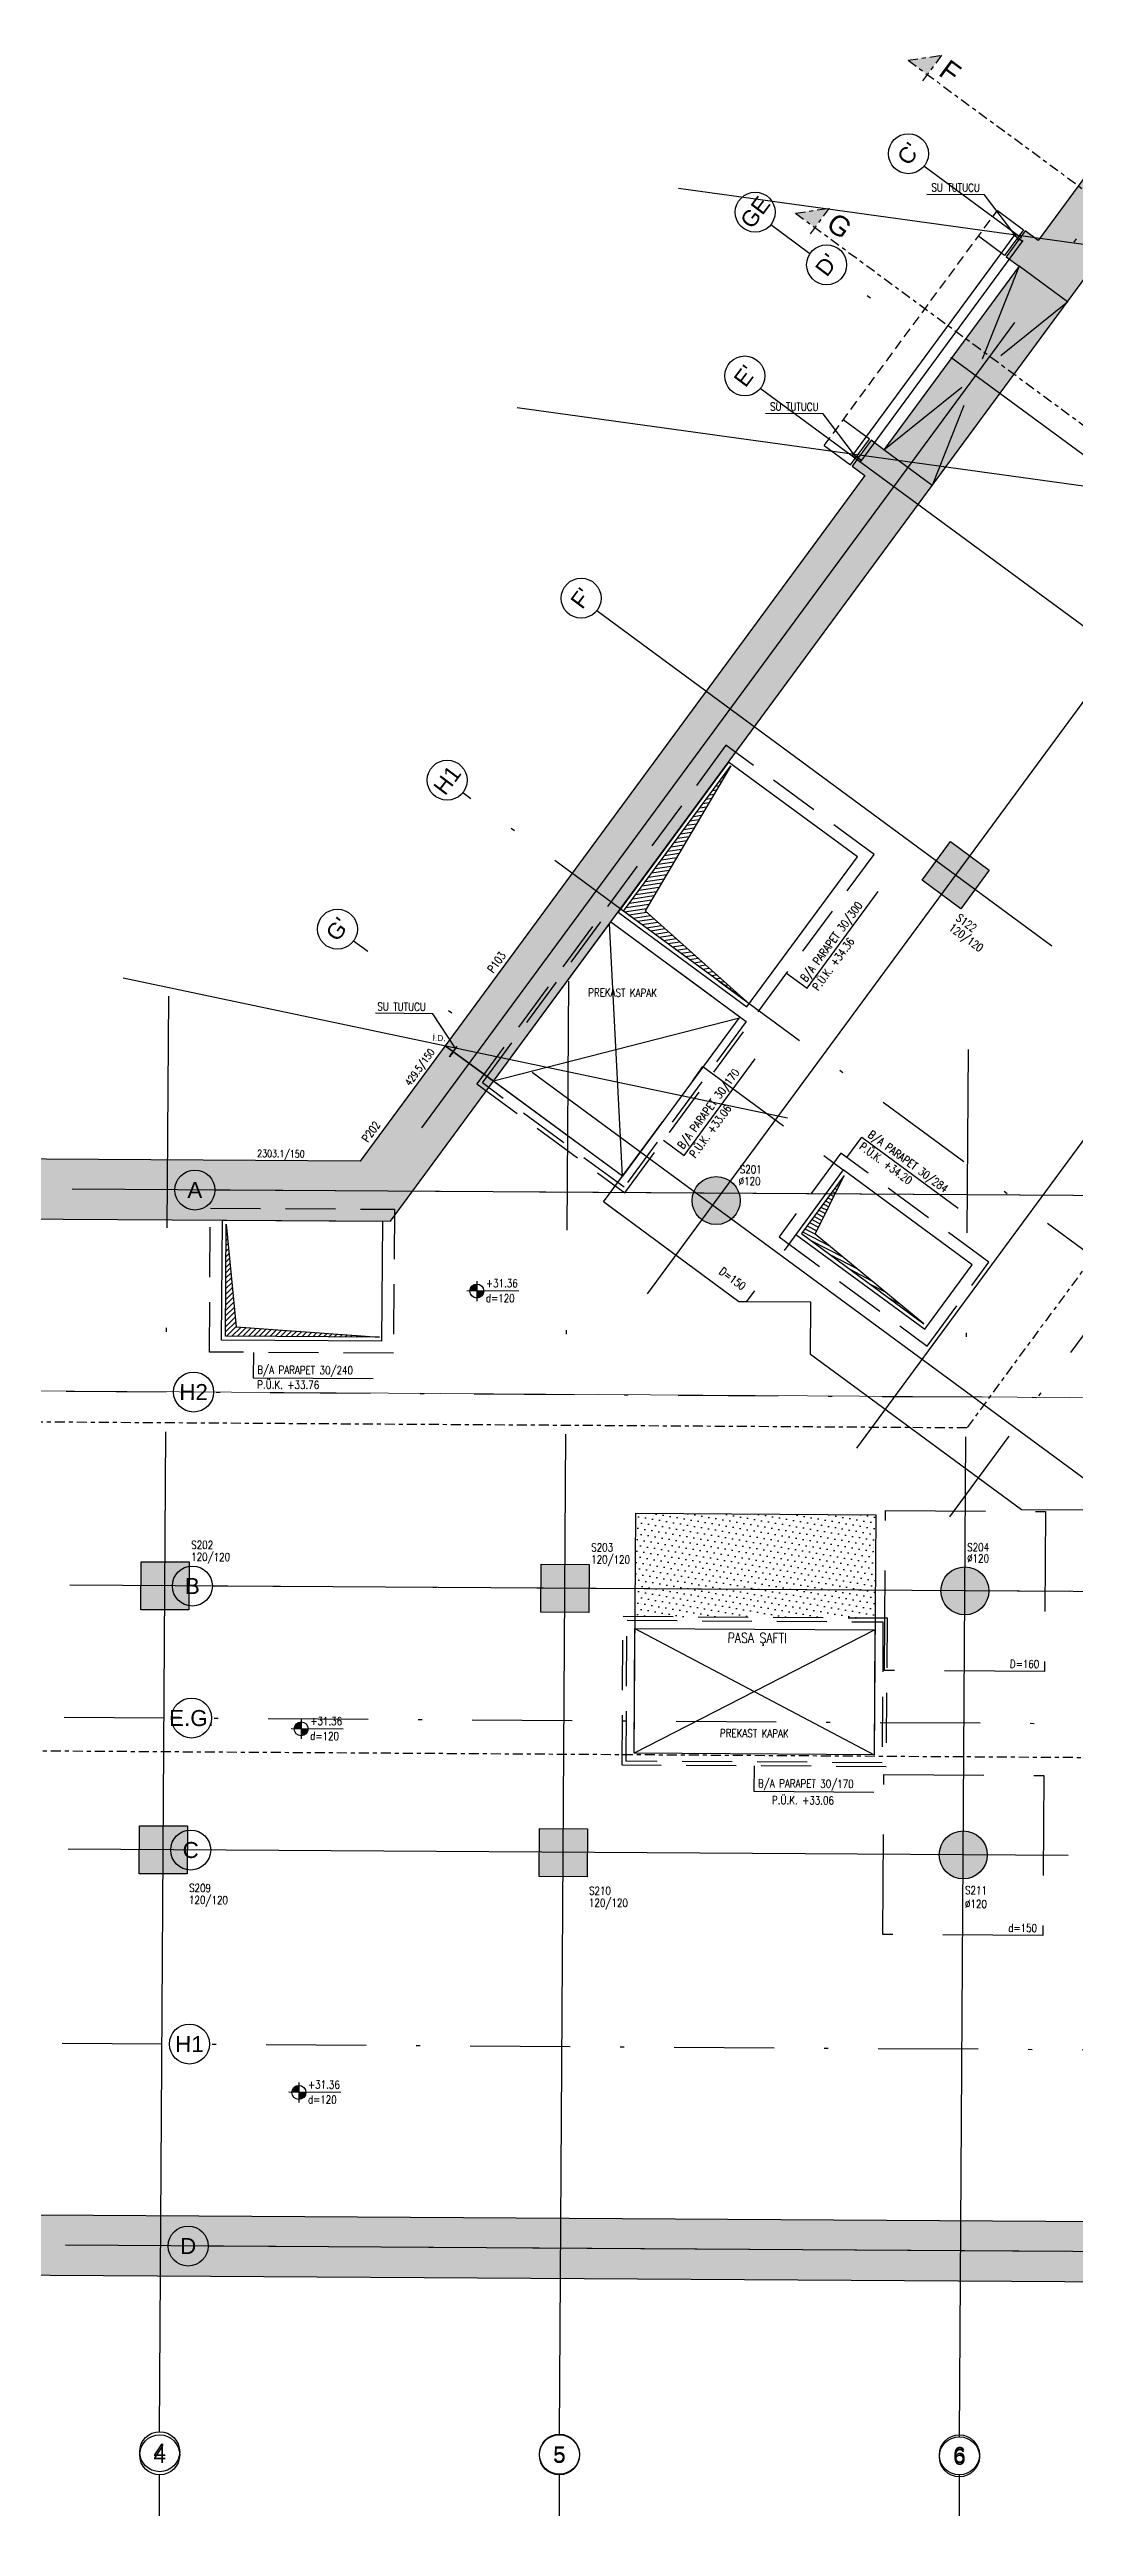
# Model space of a CAD drawing. Header units: millimetres. Extents: x 400392 to 401186, y 4543812 to 4544115.
# Drawn here: x 400681.1 to 400706.7, y 4544002.4 to 4544063.9 of the extents above; entities that cross this region are included whole.
import ezdxf
from ezdxf.enums import TextEntityAlignment as Align

# ---------------------------------------------------------------- set-up
doc = ezdxf.new("R2010")
doc.units = ezdxf.units.MM
for name, pattern in [('ACAD_ISO05W100', [33, 24, -3, 0, -3, 0, -3]), ('AKS', [3, 2.5, -0.25, 0, -0.25]), ('CENTER', [2, 1.25, -0.25, 0.25, -0.25]), ('CONTINU', [0]), ('DASHDOT2', [0.5, 0.25, -0.125, 0, -0.125]), ('HIDDEN', [0.375, 0.25, -0.125]), ('UUC-ST-KAL-I05-101-U-000$0$ACAD_ISO05W100', [33, 24, -3, 0, -3, 0, -3])]:
    doc.linetypes.add(name, pattern=pattern)
doc.layers.add('A-DETL', color=90, linetype='Continuous', lineweight=15)
for name, color, linetype in [('aks prota', 2, 'AKS'), ('boşluk prota', 2, 'Continuous'), ('boşluk taraması prota', 252, 'Continuous'), ('caks prota', 4, 'Continuous'), ('iderzi_PROTA', 3, 'Continuous'), ('kesit tarama prota', 252, 'Continuous'), ('kiris prota', 6, 'Continuous'), ('kiriş prota', 6, 'Continuous'), ('kolon prota', 1, 'Continuous'), ('kolon tarama prota', 252, 'Continuous'), ('lkolon prota', 4, 'Continuous'), ('lperde prota', 4, 'Continuous'), ('merdiven prota', 2, 'Continuous'), ('not prota', 2, 'Continuous'), ('not yazısı prota', 6, 'Continuous'), ('not çizgisi prota', 4, 'Continuous'), ('olcu prota', 4, 'Continuous'), ('perde prota', 1, 'Continuous'), ('PRT-AL-TUNEL_EKSENI', 14, 'DASHDOT2'), ('skesit prota', 7, 'Continuous'), ('st-s_kolon tarama', 252, 'Continuous'), ('st-s_level (kot)', 6, 'Continuous'), ('st-s_levelmark (kot işareti)', 4, 'Continuous'), ('st_s_su tutucu', 2, 'Continuous'), ('st_s_ölçü', 4, 'Continuous'), ('taks prota', 7, 'Continuous'), ('temel prota', 6, 'Continuous'), ('tkesit prota', 7, 'Continuous'), ('tkolon prota', 6, 'Continuous'), ('tnot prota', 4, 'Continuous'), ('tperde prota', 6, 'Continuous'), ('UUC-ST-KAL-I05-101-U-000$0$st_s_su tutucu', 2, 'Continuous'), ('ölçü prota', 4, 'Continuous')]:
    doc.layers.add(name, color=color, linetype=linetype)
doc.styles.add('AKS', font='romanstw.shx', dxfattribs={"height": 25})
doc.styles.add('Arial', font='Arial.ttf')
doc.styles.add('OLCU', font='romanstw.shx')
doc.styles.add('TAKS', font='Arial Unicode.ttf')
doc.styles.add('text25_PROTA', font='Arial.ttf', dxfattribs={"height": 25})
doc.styles.add('tkolon', font='romanstw.shx')
doc.styles.add('TNOT', font='romanstw.shx', dxfattribs={"width": 0.8, "height": 250})
doc.styles.add('TSIMPLEX', font='romanstw.shx')
doc.dimstyles.new('1-50', dxfattribs={"dimtxt": 10, "dimasz": 4, "dimexe": 4, "dimexo": 8, "dimgap": 4, "dimtad": 1, "dimdec": 1, "dimrnd": 0.05, "dimzin": 9, "dimdsep": 46, "dimtxsty": 'OLCU', "dimblk1": 'OBLIQUE', "dimblk2": 'OBLIQUE', "dimsah": 1, "dimcen": 2, "dimdle": 4, "dimclrd": 4, "dimclre": 4, "dimclrt": 3, "dimadec": 1, "dimazin": 0, "dimtfac": 1, "dimtdec": 1, "dimtix": 1, "dimtmove": 2, "dimatfit": 3, "dimldrblk": 'OBLIQUE', "dimfxl": 1, "dimtvp": 1, "dimtolj": 1, "dimtzin": 1, "dimarcsym": 0})

# ---------------------------------------------------------------- blocks, each defined once
blk = doc.blocks.new('B-B Kesiti')
at = {"layer": 'aks prota', "ltscale": 10}
for p, q in [((400683.831, 4543955.395), (400683.831, 4544003.223)), ((400693.831, 4543955.395), (400693.831, 4544003.223)), ((400703.831, 4543955.395), (400703.831, 4544003.223))]:
    blk.add_line(p, q, dxfattribs=at)
at = {"layer": 'caks prota', "ltscale": 0.05}
for centre in [(400683.836, 4544003.723), (400693.829, 4544003.723), (400703.829, 4544003.723)]:
    blk.add_circle(centre, 0.5, dxfattribs=at)
at = {"layer": 'taks prota', "style": 'TAKS'}
for s, p in [('4', (400683.836, 4544003.723)), ('5', (400693.829, 4544003.723)), ('6', (400703.829, 4544003.723))]:
    blk.add_text(s, height=0.4, dxfattribs=at).set_placement(p, align=Align.MIDDLE_CENTER)
blk = doc.blocks.new('D')
at = {"layer": 'st_s_su tutucu', "linetype": 'CONTINU', "ltscale": 0.2}
for p, q in [((-39988, 52508), (-39993, 52508)), ((-39993, 52508), (-39993, 52507)), ((-39993, 52507), (-39991, 52506)), ((-39991, 52499), (-39992, 52499)), ((-39992, 52499), (-39992, 52498)), ((-39992, 52498), (-39991, 52498)), ((-39991, 52506), (-39991, 52499)), ((-39991, 52498), (-39991, 52489)), ((-39990, 52506), (-39988, 52507)), ((-39990, 52499), (-39990, 52506)), ((-39989, 52499), (-39990, 52499)), ((-39990, 52489), (-39990, 52498)), ((-39990, 52498), (-39989, 52498)), ((-39989, 52498), (-39989, 52499)), ((-39988, 52507), (-39988, 52508)), ((-39993, 52449), (-39991, 52450)), ((-39993, 52448), (-39993, 52449)), ((-39988, 52448), (-39993, 52448)), ((-39991, 52489), (-39992, 52489)), ((-39992, 52489), (-39992, 52488)), ((-39992, 52488), (-39991, 52488)), ((-39991, 52479), (-39992, 52479)), ((-39992, 52479), (-39992, 52478)), ((-39992, 52478), (-39991, 52478)), ((-39992, 52468), (-39992, 52469)), ((-39992, 52469), (-39991, 52469)), ((-39991, 52468), (-39992, 52468)), ((-39992, 52458), (-39992, 52459)), ((-39992, 52459), (-39991, 52459)), ((-39991, 52458), (-39992, 52458)), ((-39991, 52488), (-39991, 52479)), ((-39991, 52469), (-39991, 52478)), ((-39991, 52459), (-39991, 52468)), ((-39991, 52450), (-39991, 52458)), ((-39989, 52489), (-39990, 52489)), ((-39990, 52479), (-39990, 52488)), ((-39990, 52488), (-39989, 52488)), ((-39989, 52479), (-39990, 52479)), ((-39990, 52478), (-39989, 52478)), ((-39990, 52478), (-39990, 52469)), ((-39990, 52469), (-39989, 52469)), ((-39989, 52468), (-39990, 52468)), ((-39990, 52468), (-39990, 52459)), ((-39990, 52459), (-39989, 52459)), ((-39989, 52458), (-39990, 52458)), ((-39990, 52458), (-39990, 52450)), ((-39990, 52450), (-39988, 52449)), ((-39989, 52488), (-39989, 52489)), ((-39989, 52478), (-39989, 52479)), ((-39989, 52469), (-39989, 52468)), ((-39989, 52459), (-39989, 52458)), ((-39988, 52449), (-39988, 52448))]:
    blk.add_line(p, q, dxfattribs=at)
blk = doc.blocks.new('_Oblique')
at = {"layer": 'st_s_ölçü', "lineweight": -2}
blk.add_line((-0.5, -0.5), (0.5, 0.5), dxfattribs=at)
blk = doc.blocks.new('PLAN_KOT')
at = {"layer": 'st-s_levelmark (kot işareti)'}
h = blk.add_hatch(color=256, dxfattribs=at)
h.paths.add_polyline_path([(0, 17.5, 0.414214), (-17.5, 0), (0, 0)])
h.paths.add_polyline_path([(17.5, 0), (0, 0), (0, -17.5, 0.414214)])
for p, q in [((105, 0), (-25, 0)), ((0, 25), (0, -25))]:
    blk.add_line(p, q, dxfattribs=at)
blk.add_circle((0, 0), 17.5, dxfattribs=at)
at = {"layer": 'st-s_level (kot)', "color": 6, "style": 'OLCU', "width": 0.8}
for tag, p in [('KOT', (22.7, 9.8)), ('DÖŞEME_KALINLIĞI', (22.7, -27.6))]:
    blk.add_attdef(tag, p, '', height=20, dxfattribs=at)

msp = doc.modelspace()

# ---------------------------------------------------------------- hatches: boundary and pattern name
at = {"layer": 'boşluk taraması prota', "ltscale": 2}
h = msp.add_hatch(dxfattribs=at)
h.set_pattern_fill('ANSI31', color=256, scale=0.03, angle=-36.3628818, style=0)
h.set_pattern_definition([(8.637118, (399886.09765, 4544127.46198), (-0.014304251, 0.094169798), [])])
h.paths.add_polyline_path([(400698.11276, 4544045.95304), (400695.9704, 4544042.32751), (400698.49547, 4544040.06292), (400695.43506, 4544042.31619)])
h = msp.add_hatch(dxfattribs=at)
h.set_pattern_fill('ANSI31', color=256, scale=0.03, angle=-36.3628818, style=0)
h.set_pattern_definition([(152.6381, (400698.30413, 4544039.63202), (-0.0437777, -0.0845936), [])])
h.paths.add_polyline_path([(400699.87994, 4544034.25583), (400702.93953, 4544032.00316), (400700.22441, 4544034.24329), (400700.94782, 4544035.70623)])
h = msp.add_hatch(dxfattribs=at)
h.set_pattern_fill('ANSI31', color=256, scale=0.03, angle=-0.3628818, style=0)
h.set_pattern_definition([(44.637118, (399980.66829, 4543624.85782), (-0.066924001, 0.067777139), [])])
h.paths.add_polyline_path([(400685.50117, 4544034.48801), (400685.75105, 4544031.92569), (400689.33078, 4544031.66565), (400685.48345, 4544031.69002)])
at = {"layer": 'kesit tarama prota'}
h = msp.add_hatch(color=256, dxfattribs=at)
h.dxf.hatch_style = 1
h.paths.add_polyline_path([(400703.38374, 4544063.71393), (400702.54483, 4544063.5865), (400703.028, 4544063.23077)])
h = msp.add_hatch(color=256, dxfattribs=at)
h.dxf.hatch_style = 1
h.paths.add_polyline_path([(400700.56968, 4544059.89186), (400699.73078, 4544059.76443), (400700.21395, 4544059.4087)])
at = {"layer": 'kolon tarama prota'}
h = msp.add_hatch(color=256, dxfattribs=at)
h.dxf.hatch_style = 1
h.paths.add_polyline_path([(400716.28991, 4544073.3376), (400705.79563, 4544059.08418), (400705.47352, 4544059.32134), (400704.9992, 4544058.67712), (400705.32131, 4544058.43996), (400701.9418, 4544053.84987), (400701.61969, 4544054.08703), (400701.14537, 4544053.44281), (400701.46748, 4544053.20565), (400690.97319, 4544038.95223), (400692.18111, 4544038.06288), (400716.60848, 4544071.24034), (400767.08916, 4544034.07322), (400769.64107, 4544034.05706)])
h = msp.add_hatch(color=256, dxfattribs=at)
h.dxf.hatch_style = 1
h.paths.add_polyline_path([(400703.60854, 4544044.05424), (400704.57487, 4544043.34276), (400703.8634, 4544042.37642), (400702.89706, 4544043.0879)])
h = msp.add_hatch(color=256, dxfattribs=at)
h.dxf.hatch_style = 1
h.paths.add_polyline_path([(400731.80435, 4544007.89617), (400666.40778, 4544008.31037), (400666.58448, 4544036.20981), (400688.85022, 4544036.06878), (400690.97319, 4544038.95223), (400692.18111, 4544038.06288), (400689.60499, 4544034.56397), (400667.77496, 4544034.70224), (400667.61726, 4544009.80274), (400729.75018, 4544009.40921)])
h = msp.add_hatch(color=256, dxfattribs=at)
h.dxf.hatch_style = 1
edge = h.paths.add_edge_path()
edge.add_arc((400697.74771, 4544035.08202), 0.6, 359.6371182, 719.6371182)
h = msp.add_hatch(color=256, dxfattribs=at)
h.dxf.hatch_style = 1
h.paths.add_polyline_path([(400683.37049, 4544026.05329), (400684.57047, 4544026.04569), (400684.56287, 4544024.84571), (400683.36289, 4544024.85331)])
h = msp.add_hatch(color=256, dxfattribs=at)
h.dxf.hatch_style = 1
h.paths.add_polyline_path([(400693.37029, 4544025.98996), (400694.57027, 4544025.98235), (400694.56267, 4544024.78238), (400693.36269, 4544024.78998)])
h = msp.add_hatch(color=256, dxfattribs=at)
h.dxf.hatch_style = 1
edge = h.paths.add_edge_path()
edge.add_arc((400703.96578, 4544025.3232), 0.6, 359.6371182, 719.6371182)
h = msp.add_hatch(color=256, dxfattribs=at)
h.dxf.hatch_style = 1
h.paths.add_polyline_path([(400683.32869, 4544019.45342), (400684.52867, 4544019.44582), (400684.52107, 4544018.24585), (400683.32109, 4544018.25345)])
h = msp.add_hatch(color=256, dxfattribs=at)
h.dxf.hatch_style = 1
h.paths.add_polyline_path([(400693.32846, 4544019.38442), (400694.52843, 4544019.37682), (400694.52083, 4544018.17684), (400693.32086, 4544018.18444)])
h = msp.add_hatch(color=256, dxfattribs=at)
h.dxf.hatch_style = 1
edge = h.paths.add_edge_path()
edge.add_arc((400703.92448, 4544018.72296), 0.6, 359.6371182, 719.6371182)
at = {"layer": 'st-s_kolon tarama', "ltscale": 0.001}
h = msp.add_hatch(dxfattribs=at)
h.set_pattern_fill('DOTS', color=253, scale=0.1, angle=53.6449507)
h.set_pattern_definition([(53.644951, (398450.89919, 4543612.97128), (-0.080798272, 0.158030353), [0, -0.15875])])
h.paths.add_polyline_path([(400701.73537, 4544027.22729), (400695.73549, 4544027.26529), (400695.71916, 4544024.68683), (400701.71904, 4544024.64883)])

# ---------------------------------------------------------------- linework, layer by layer
at = {"layer": 'A-DETL', "color": 1, "lineweight": 5}
msp.add_lwpolyline([(400664.66907, 4544030.42182), (400823.11513, 4544029.41829)], dxfattribs=at)
at = {"layer": 'aks prota', "ltscale": 10}
for p, q in [((400690.39136, 4544036.897), (400718.07966, 4544074.50348)), ((400690.39136, 4544036.897), (400718.07966, 4544074.50348)), ((400690.39136, 4544036.897), (400718.07966, 4544074.50348)), ((400696.0283, 4544032.74672), (400723.71661, 4544070.3532)), ((400696.0283, 4544032.74672), (400723.71661, 4544070.3532)), ((400696.0283, 4544032.74672), (400723.71661, 4544070.3532)), ((400701.26261, 4544028.89288), (400728.95092, 4544066.49937)), ((400701.26261, 4544028.89288), (400728.95092, 4544066.49937)), ((400701.26261, 4544028.89288), (400728.95092, 4544066.49937)), ((400778.09697, 4544005.60293), (400702.94215, 4544060.93673)), ((400778.09697, 4544005.60293), (400702.94215, 4544060.93673)), ((400700.09236, 4544058.75069), (400699.11081, 4544059.47337)), ((400700.09236, 4544058.75069), (400699.11081, 4544059.47337)), ((400700.09236, 4544058.75069), (400699.11081, 4544059.47337)), ((400772.22759, 4544005.64011), (400700.89665, 4544058.15852)), ((400772.22759, 4544005.64011), (400700.89665, 4544058.15852)), ((400772.22759, 4544005.64011), (400700.89665, 4544058.15852)), ((400766.35822, 4544005.67728), (400698.85116, 4544055.38031)), ((400766.35822, 4544005.67728), (400698.85116, 4544055.38031)), ((400754.61948, 4544005.75163), (400694.76017, 4544049.82389)), ((400754.61948, 4544005.75163), (400694.76017, 4544049.82389)), ((400754.61948, 4544005.75163), (400694.76017, 4544049.82389)), ((400737.52004, 4544005.61281), (400688.68297, 4544041.56979)), ((400737.52004, 4544005.61281), (400688.68297, 4544041.56979)), ((400737.52004, 4544005.61281), (400688.68297, 4544041.56979)), ((400693.83255, 4544004.23973), (400694.06261, 4544040.56345)), ((400693.83255, 4544004.23973), (400694.06261, 4544040.56345)), ((400683.83275, 4544004.30306), (400684.06002, 4544040.18689)), ((400683.83275, 4544004.30306), (400684.06002, 4544040.18689)), ((400703.83235, 4544004.1764), (400704.05202, 4544038.86024)), ((400703.83235, 4544004.1764), (400704.05202, 4544038.86024)), ((400827.04675, 4544034.44349), (400661.13085, 4544035.49433)), ((400827.04675, 4544034.44349), (400661.13085, 4544035.49433)), ((400808.62508, 4544034.56017), (400685.21487, 4544035.34179)), ((400826.98405, 4544024.54369), (400661.06815, 4544025.59453)), ((400826.98405, 4544024.54369), (400661.06815, 4544025.59453)), ((400808.56238, 4544024.66037), (400685.15217, 4544025.44199)), ((400826.94224, 4544017.94382), (400661.02635, 4544018.99466)), ((400826.94224, 4544017.94382), (400661.02635, 4544018.99466)), ((400826.87954, 4544008.04402), (400660.96365, 4544009.09486)), ((400826.87954, 4544008.04402), (400660.96365, 4544009.09486)), ((400808.45787, 4544008.1607), (400685.04767, 4544008.94232))]:
    msp.add_line(p, q, dxfattribs=at)
at = {"layer": 'boşluk prota', "ltscale": 0.05}
for points in [[(400698.11276, 4544045.95304), (400695.9704, 4544042.32751), (400698.49547, 4544040.06292), (400695.43506, 4544042.31619)], [(400699.87994, 4544034.25583), (400702.93953, 4544032.00316), (400700.22441, 4544034.24329), (400700.94782, 4544035.70623)], [(400685.50117, 4544034.48801), (400685.75105, 4544031.92569), (400689.33078, 4544031.66565), (400685.48345, 4544031.69002)]]:
    msp.add_lwpolyline(points, close=True, dxfattribs=at)
at = {"layer": 'caks prota', "ltscale": 0.05}
for centre in [(400702.55465, 4544061.25272), (400702.55465, 4544061.25272), (400702.55465, 4544061.25272), (400698.72332, 4544059.78936), (400698.72332, 4544059.78936), (400698.72332, 4544059.78936), (400700.50916, 4544058.47451), (400700.50916, 4544058.47451), (400700.50916, 4544058.47451), (400698.46366, 4544055.6963), (400698.46366, 4544055.6963), (400698.46366, 4544055.6963), (400694.37267, 4544050.13988), (400694.37267, 4544050.13988), (400694.37267, 4544050.13988), (400691.0228, 4544045.59006), (400691.0228, 4544045.59006), (400691.0228, 4544045.59006), (400688.28033, 4544041.86624), (400688.28033, 4544041.86624), (400688.28033, 4544041.86624), (400684.71488, 4544035.34496), (400684.6829, 4544030.29506), (400684.65218, 4544025.44516), (400684.63128, 4544022.14523), (400684.61038, 4544018.84529), (400684.57966, 4544013.99539), (400684.54768, 4544008.94549), (400683.83643, 4544003.80307), (400683.83643, 4544003.80307), (400693.82938, 4544003.73974), (400693.82938, 4544003.73974), (400703.82918, 4544003.67641), (400703.82918, 4544003.67641)]:
    msp.add_circle(centre, 0.5, dxfattribs=at)
at = {"layer": 'iderzi_PROTA', "linetype": 'ACAD_ISO05W100', "lineweight": 30, "ltscale": 2}
msp.add_lwpolyline([(400715.97435, 4544019.55186), (400716.00502, 4544024.39452), (400712.50509, 4544024.41668), (400712.50083, 4544023.74406), (400710.26121, 4544023.75824), (400707.17296, 4544026.03201), (400707.18123, 4544027.33754), (400705.38433, 4544027.34892), (400700.10578, 4544031.23533), (400700.11405, 4544032.54085), (400698.31715, 4544032.55223), (400694.92868, 4544035.04703), (400695.40326, 4544035.69166), (400690.97373, 4544038.95296)], dxfattribs=at)
at = {"layer": 'kiris prota', "linetype": 'HIDDEN', "ltscale": 5}
for points in [[(400691.76295, 4544037.9993), (400695.46634, 4544035.27263), (400701.69676, 4544043.73638), (400697.99337, 4544046.46305)], [(400699.32067, 4544034.17087), (400703.02449, 4544031.44389), (400704.56668, 4544033.53851), (400700.86287, 4544036.2655)], [(400685.10373, 4544034.89249), (400689.70363, 4544034.86336), (400689.68083, 4544031.26343), (400685.08093, 4544031.29256)], [(400695.41917, 4544024.68873), (400702.01903, 4544024.64693), (400701.99546, 4544020.92551), (400695.3956, 4544020.96731)], [(400695.51853, 4544024.5881), (400701.9184, 4544024.54756), (400701.8961, 4544021.02614), (400695.49623, 4544021.06668)]]:
    msp.add_lwpolyline(points, close=True, dxfattribs=at)
at = {"layer": 'kiris prota'}
for points in [[(400695.29436, 4544042.29128), (400698.51464, 4544039.9203), (400701.2774, 4544043.6727), (400698.05712, 4544046.04368)], [(400699.74012, 4544034.23459), (400702.96077, 4544031.86334), (400704.14723, 4544033.4748), (400700.92658, 4544035.84605)], [(400685.40182, 4544034.5906), (400689.40174, 4544034.56526), (400689.38274, 4544031.56532), (400685.38282, 4544031.59066)], [(400695.71726, 4544024.38683), (400701.71714, 4544024.34883), (400701.69737, 4544021.22741), (400695.69749, 4544021.26541)]]:
    msp.add_lwpolyline(points, close=True, dxfattribs=at)
at = {"layer": 'kiris prota', "linetype": 'HIDDEN', "ltscale": 5}
msp.add_lwpolyline([(400695.11642, 4544042.0497), (400698.49898, 4544039.55934), (400695.44574, 4544035.41202), (400691.90212, 4544038.02097), (400694.91883, 4544042.11866)], dxfattribs=at)
at = {"layer": 'kiriş prota'}
for points in [[(400695.11642, 4544042.0497), (400698.33792, 4544039.67792), (400695.40326, 4544035.69166), (400692.18175, 4544038.06345), (400695.07989, 4544042.00009)], [(400695.73549, 4544027.26529), (400701.73537, 4544027.22729), (400701.69737, 4544021.22741), (400695.69749, 4544021.26541), (400695.73549, 4544027.26529)], [(400695.73549, 4544027.26529), (400701.73537, 4544027.22729), (400701.69737, 4544021.22741), (400695.69749, 4544021.26541), (400695.73549, 4544027.26529)]]:
    msp.add_lwpolyline(points, dxfattribs=at)
at = {"layer": 'kolon prota', "color": 1}
for points in [[(400703.60854, 4544044.05424), (400704.57487, 4544043.34276), (400703.8634, 4544042.37642), (400702.89706, 4544043.0879)], [(400683.37049, 4544026.05329), (400684.57047, 4544026.04569), (400684.56287, 4544024.84571), (400683.36289, 4544024.85331)], [(400693.37029, 4544025.98996), (400694.57027, 4544025.98235), (400694.56267, 4544024.78238), (400693.36269, 4544024.78998)], [(400683.32869, 4544019.45342), (400684.52867, 4544019.44582), (400684.52107, 4544018.24585), (400683.32109, 4544018.25345)], [(400693.32846, 4544019.38442), (400694.52843, 4544019.37682), (400694.52083, 4544018.17684), (400693.32086, 4544018.18444)]]:
    msp.add_lwpolyline(points, close=True, dxfattribs=at)
for centre in [(400697.74771, 4544035.08202), (400703.96578, 4544025.3232), (400703.92448, 4544018.72296)]:
    msp.add_circle(centre, 0.6, dxfattribs=at)
at = {"layer": 'kolon tarama prota', "linetype": 'HIDDEN'}
msp.add_lwpolyline([(400700.4498, 4544053.95494), (400704.77795, 4544059.83347)], dxfattribs=at)
at = {"layer": 'kolon tarama prota'}
for points in [[(400704.77795, 4544059.83347), (400705.43325, 4544059.35099), (400704.95894, 4544058.70677), (400704.30363, 4544059.18924)], [(400700.4498, 4544053.95494), (400701.1051, 4544053.47246), (400701.57942, 4544054.11668), (400700.92411, 4544054.59916)]]:
    msp.add_lwpolyline(points, dxfattribs=at)
at = {"layer": 'merdiven prota', "linetype": 'HIDDEN', "ltscale": 10}
msp.add_lwpolyline([(400701.94179, 4544053.84987), (400706.52928, 4544057.55055), (400705.3213, 4544058.43994), (400703.14971, 4544052.96052), (400701.94179, 4544053.84987)], dxfattribs=at)
at = {"layer": 'not prota', "ltscale": 0.1}
for points in [[(400699.51012, 4544040.76538), (400700.02015, 4544040.38986), (400701.79884, 4544042.8057)], [(400696.43475, 4544036.58676), (400696.94477, 4544036.21125), (400698.72346, 4544038.62708)], [(400701.0105, 4544036.15681), (400701.38599, 4544036.66685), (400703.80189, 4544034.88824)], [(400686.17837, 4544031.28561), (400686.17436, 4544030.65227), (400689.1743, 4544030.63327)], [(400698.69553, 4544020.94641), (400698.69152, 4544020.31307), (400701.69146, 4544020.29407)]]:
    msp.add_lwpolyline(points, dxfattribs=at)
at = {"layer": 'olcu prota'}
for points in [[(400701.71714, 4544024.34883), (400695.69749, 4544021.26541)], [(400695.71726, 4544024.38683), (400701.69737, 4544021.22741)]]:
    msp.add_lwpolyline(points, dxfattribs=at)
at = {"layer": 'perde prota'}
msp.add_lwpolyline([(400701.46748, 4544053.20565), (400690.97319, 4544038.95223), (400692.18111, 4544038.06288), (400716.60848, 4544071.24034), (400767.08916, 4544034.07322), (400769.64107, 4544034.05706), (400716.28991, 4544073.3376), (400705.79563, 4544059.08418), (400705.47352, 4544059.32134), (400704.9992, 4544058.67712), (400705.32131, 4544058.43996), (400701.9418, 4544053.84987), (400701.61969, 4544054.08703), (400701.14537, 4544053.44281)], close=True, dxfattribs=at)
msp.add_lwpolyline([(400731.11046, 4544009.4006), (400667.61726, 4544009.80274), (400667.77496, 4544034.70224), (400689.60499, 4544034.56397), (400692.18111, 4544038.06288), (400690.97319, 4544038.95223), (400688.85022, 4544036.06878), (400666.58448, 4544036.20981), (400666.40778, 4544008.31037), (400733.16549, 4544007.88755)], dxfattribs=at)
at = {"layer": 'PRT-AL-TUNEL_EKSENI', "ltscale": 10}
for p, q in [((400703.59274, 4544027.17729), (400731.28105, 4544064.78378)), ((400745.00731, 4544005.81251), (400691.4103, 4544045.27407)), ((400661.09887, 4544030.44443), (400827.01476, 4544029.39359)), ((400661.04725, 4544022.2946), (400826.96314, 4544021.24376)), ((400660.99564, 4544014.14476), (400826.91153, 4544013.09392))]:
    msp.add_line(p, q, dxfattribs=at)
at = {"layer": 'skesit prota', "linetype": 'CENTER', "ltscale": 0.2}
for p, q in [((400702.54483, 4544063.5865), (400703.38374, 4544063.71393)), ((400703.38374, 4544063.71393), (400702.85013, 4544062.98918)), ((400699.73078, 4544059.76443), (400700.56968, 4544059.89186)), ((400700.56968, 4544059.89186), (400700.03608, 4544059.16711))]:
    msp.add_line(p, q, dxfattribs=at)
for points in [[(400733.19265, 4544069.02773), (400704.01321, 4544029.39597), (400657.01341, 4544029.69365)], [(400702.54483, 4544063.5865), (400739.13925, 4544036.64335)], [(400699.73078, 4544059.76443), (400747.82718, 4544024.35278)], [(400699.73078, 4544059.76443), (400747.82718, 4544024.35278)], [(400656.36139, 4544021.48111), (400823.13878, 4544020.42481)]]:
    msp.add_lwpolyline(points, dxfattribs=at)
at = {"layer": 'temel prota', "linetype": 'HIDDEN', "ltscale": 10}
for points in [[(400698.31714, 4544032.55223), (400694.92868, 4544035.04703), (400697.41844, 4544038.42895), (400700.92658, 4544035.84605), (400698.50061, 4544032.55107)], [(400701.95365, 4544023.33554), (400701.97899, 4544027.33546), (400705.97891, 4544027.31013), (400705.95357, 4544023.31021)], [(400701.93719, 4544020.73559), (400705.93711, 4544020.71026), (400705.91177, 4544016.71034), (400701.91185, 4544016.73567)]]:
    msp.add_lwpolyline(points, close=True, dxfattribs=at)
at = {"layer": 'UUC-ST-KAL-I05-101-U-000$0$st_s_su tutucu', "linetype": 'UUC-ST-KAL-I05-101-U-000$0$ACAD_ISO05W100'}
for points in [[(400705.19161, 4544059.20008), (400701.17756, 4544053.74793)], [(400701.38737, 4544053.59436), (400705.40055, 4544059.04534)]]:
    msp.add_lwpolyline(points, dxfattribs=at)
at = {"layer": 'UUC-ST-KAL-I05-101-U-000$0$st_s_su tutucu', "linetype": 'UUC-ST-KAL-I05-101-U-000$0$ACAD_ISO05W100', "ltscale": 0.05}
for points in [[(400705.27788, 4544059.13008, 0.57735027), (400705.27754, 4544059.1271), (400705.30568, 4544059.10626, 0.57735027), (400705.30843, 4544059.10746), (400705.31112, 4544059.13099, -0.57735027), (400705.31388, 4544059.13218), (400705.35071, 4544059.1049), (400705.35419, 4544059.1096), (400705.3575, 4544059.10715), (400705.35402, 4544059.10245), (400705.38031, 4544059.08298), (400705.38379, 4544059.08769), (400705.3871, 4544059.08524), (400705.38362, 4544059.08053), (400705.40024, 4544059.06822), (400705.41494, 4544059.07351), (400705.41912, 4544059.07042), (400705.40055, 4544059.04534), (400705.39637, 4544059.04844), (400705.39714, 4544059.06404), (400705.38052, 4544059.07635), (400705.37704, 4544059.07165), (400705.37373, 4544059.0741), (400705.37721, 4544059.07881), (400705.35093, 4544059.09827), (400705.34744, 4544059.09357), (400705.34413, 4544059.09602), (400705.34762, 4544059.10072), (400705.31722, 4544059.12324, 0.57735027), (400705.31446, 4544059.12204), (400705.31189, 4544059.09951, -0.57735027), (400705.30913, 4544059.09831), (400705.26893, 4544059.12808, -0.57735027), (400705.26927, 4544059.13106), (400705.29008, 4544059.1401, 0.57735027), (400705.29042, 4544059.14308), (400705.26002, 4544059.1656), (400705.25654, 4544059.16089), (400705.25323, 4544059.16335), (400705.25671, 4544059.16805), (400705.23042, 4544059.18752), (400705.22694, 4544059.18281), (400705.22363, 4544059.18526), (400705.22711, 4544059.18997), (400705.21049, 4544059.20228), (400705.19579, 4544059.19699), (400705.19161, 4544059.20008), (400705.21018, 4544059.22515), (400705.21436, 4544059.22206), (400705.21359, 4544059.20645), (400705.23021, 4544059.19415), (400705.23369, 4544059.19885), (400705.237, 4544059.1964), (400705.23352, 4544059.19169), (400705.2598, 4544059.17223), (400705.26329, 4544059.17693), (400705.2666, 4544059.17448), (400705.26311, 4544059.16978), (400705.29995, 4544059.1425, -0.57735027), (400705.29961, 4544059.13951)], [(400701.27003, 4544053.68633, -0.57735027), (400701.27277, 4544053.68754), (400701.30103, 4544053.66686, -0.57735027), (400701.3007, 4544053.66388), (400701.27903, 4544053.65432, 0.57735027), (400701.27871, 4544053.65134), (400701.31569, 4544053.62426), (400701.31224, 4544053.61954), (400701.31556, 4544053.61711), (400701.31902, 4544053.62183), (400701.34541, 4544053.60251), (400701.34196, 4544053.59779), (400701.34528, 4544053.59536), (400701.34874, 4544053.60008), (400701.36543, 4544053.58786), (400701.36474, 4544053.57225), (400701.36894, 4544053.56918), (400701.38737, 4544053.59436), (400701.38317, 4544053.59743), (400701.3685, 4544053.59206), (400701.35181, 4544053.60427), (400701.35526, 4544053.609), (400701.35194, 4544053.61143), (400701.34848, 4544053.60671), (400701.32209, 4544053.62603), (400701.32555, 4544053.63075), (400701.32222, 4544053.63318), (400701.31877, 4544053.62846), (400701.28824, 4544053.6508, -0.57735027), (400701.28856, 4544053.65379), (400701.30932, 4544053.66294, 0.57735027), (400701.30964, 4544053.66593), (400701.26928, 4544053.69547, 0.57735027), (400701.26653, 4544053.69426), (400701.26408, 4544053.67171, -0.57735027), (400701.26133, 4544053.6705), (400701.23081, 4544053.69284), (400701.23426, 4544053.69757), (400701.23094, 4544053.7), (400701.22748, 4544053.69528), (400701.20109, 4544053.7146), (400701.20455, 4544053.71932), (400701.20122, 4544053.72175), (400701.19777, 4544053.71703), (400701.18108, 4544053.72925), (400701.18176, 4544053.74485), (400701.17756, 4544053.74793), (400701.15914, 4544053.72275), (400701.16333, 4544053.71968), (400701.178, 4544053.72505), (400701.19469, 4544053.71283), (400701.19124, 4544053.70811), (400701.19456, 4544053.70568), (400701.19802, 4544053.7104), (400701.22441, 4544053.69108), (400701.22096, 4544053.68636), (400701.22428, 4544053.68393), (400701.22774, 4544053.68865), (400701.26472, 4544053.66157, 0.57735027), (400701.26747, 4544053.66279)]]:
    msp.add_lwpolyline(points, format="xyb", close=True, dxfattribs=at)
at = {"layer": 'ölçü prota'}
for points in [[(400695.40326, 4544035.69166), (400695.07989, 4544042.00009)], [(400698.30146, 4544039.62839), (400692.18175, 4544038.06345)]]:
    msp.add_lwpolyline(points, dxfattribs=at)

# ---------------------------------------------------------------- block references
msp.add_blockref('B-B Kesiti', (0, 0))
at = {"layer": 'st-s_level (kot)', "linetype": 'CONTINU', "ltscale": 0.1, "xscale": 0.009999999999936504, "yscale": 0.009999999999936504, "zscale": 0.009999999999936504, "rotation": 359.6371182068847}
for p in [(400691.76401, 4544032.81935), (400687.37318, 4544021.87463), (400687.31562, 4544012.78561)]:
    msp.add_blockref('PLAN_KOT', p, dxfattribs=at).add_auto_attribs({'KOT': '+31.36', 'DÖŞEME_KALINLIĞI': 'd=120'})
at = {"layer": 'st_s_ölçü', "xscale": 0.004999999999968251, "yscale": 0.004999999999968251, "zscale": 0.004999999999968251, "rotation": 323.6371186198771}
msp.add_blockref('D', (400696.6199, 4543708.95582), dxfattribs=at)

# ---------------------------------------------------------------- texts
at = {"layer": 'iderzi_PROTA', "linetype": 'ACAD_ISO05W100', "style": 'text25_PROTA'}
msp.add_text('İ.D.', height=0.15, rotation=359.6371182, dxfattribs=at).set_placement((400690.65826, 4544039.06733))
at = {"layer": 'lkolon prota', "style": 'tkolon', "width": 0.8}
for s, rotation, p in [('120/120', 323.6371182, (400703.54765, 4544041.86252)), ('%%C120', 359.6371182, (400698.30754, 4544035.46648)), ('120/120', 359.6371182, (400684.62108, 4544026.07422)), ('120/120', 359.6371182, (400694.62088, 4544026.01089)), ('%%C120', 359.6371182, (400704.02124, 4544026.038)), ('120/120', 359.6371182, (400684.56677, 4544017.49798)), ('120/120', 359.6371182, (400694.56653, 4544017.42898)), ('%%C120', 359.6371182, (400703.96652, 4544017.39813))]:
    msp.add_text(s, height=0.2, rotation=rotation, dxfattribs=at).set_placement(p)
at = {"layer": 'lperde prota', "style": 'tkolon', "width": 0.8}
for s, rotation, p in [('429.5/150', 54.1064095, (400690.0247, 4544037.98442)), ('2303.1/150', 359.2766335, (400686.27471, 4544036.26026))]:
    msp.add_text(s, height=0.18, rotation=rotation, dxfattribs=at).set_placement(p, align=Align.MIDDLE_LEFT)
at = {"layer": 'not yazısı prota', "ltscale": 0.05, "style": 'TSIMPLEX', "width": 0.8}
for p in [(400703.12721, 4544060.30875), (400699.09459, 4544054.83152), (400689.27621, 4544039.83049)]:
    msp.add_text('SU TUTUCU', height=0.2, rotation=359.6371182, dxfattribs=at).set_placement(p)
at = {"layer": 'not yazısı prota', "style": 'AKS', "width": 0.8}
msp.add_text('PASA ŞAFTI', height=0.25, rotation=359.6371182, dxfattribs=at).set_placement((400698.77536, 4544024.02194), align=Align.CENTER)
at = {"layer": 'st-s_level (kot)', "color": 6, "style": 'OLCU', "width": 0.8}
for tag, p, rotation in [('D=150', (400697.80466, 4544033.26915), 323.1354912), ('D=160', (400705.09095, 4544023.39843), 359.6371182), ('d=150', (400705.04915, 4544016.79856), 359.6371182)]:
    msp.add_attdef(tag, p, '', height=0.2, rotation=rotation, dxfattribs=at)
at = {"layer": 'taks prota', "style": 'TAKS'}
for s, rotation, p in [("C'", 53.1422857, (400702.55465, 4544061.25272)), ("C'", 53.1422857, (400702.55465, 4544061.25272)), ("C'", 53.1422857, (400702.55465, 4544061.25272)), ('GE', 53.1422857, (400698.72332, 4544059.78936)), ('GE', 53.1422857, (400698.72332, 4544059.78936)), ('GE', 53.1422857, (400698.72332, 4544059.78936)), ("D'", 53.1422857, (400700.50916, 4544058.47451)), ("D'", 53.1422857, (400700.50916, 4544058.47451)), ("D'", 53.1422857, (400700.50916, 4544058.47451)), ("E'", 53.1422857, (400698.46366, 4544055.6963)), ("E'", 53.1422857, (400698.46366, 4544055.6963)), ("E'", 53.1422857, (400698.46366, 4544055.6963)), ("F'", 53.1422857, (400694.37267, 4544050.13988)), ("F'", 53.1422857, (400694.37267, 4544050.13988)), ("F'", 53.1422857, (400694.37267, 4544050.13988)), ('H1', 53.1422857, (400691.0228, 4544045.59006)), ('H1', 53.1422857, (400691.0228, 4544045.59006)), ('H1', 53.1422857, (400691.0228, 4544045.59006)), ("G'", 53.1422857, (400688.28033, 4544041.86624)), ("G'", 53.1422857, (400688.28033, 4544041.86624)), ("G'", 53.1422857, (400688.28033, 4544041.86624)), ('A', 359.6371182, (400684.71488, 4544035.34496)), ('H2', 359.6371182, (400684.6829, 4544030.29506)), ('B', 359.6371182, (400684.65218, 4544025.44516)), ('E.G.', 359.6371182, (400684.63128, 4544022.14523)), ('C', 359.6371182, (400684.61038, 4544018.84529)), ('H1', 359.6371182, (400684.57966, 4544013.99539)), ('D', 359.6371182, (400684.54768, 4544008.94549)), ('4', 359.6371182, (400683.83643, 4544003.80307)), ('4', 359.6371182, (400683.83643, 4544003.80307)), ('5', 359.6371182, (400693.82938, 4544003.73974)), ('5', 359.6371182, (400693.82938, 4544003.73974)), ('6', 359.6371182, (400703.82918, 4544003.67641)), ('6', 359.6371182, (400703.82918, 4544003.67641))]:
    msp.add_text(s, height=0.4, rotation=rotation, dxfattribs=at).set_placement(p, align=Align.MIDDLE_CENTER)
at = {"layer": 'tkesit prota', "style": 'Arial'}
for s, p in [('F', (400703.27799, 4544063.23298)), ('G', (400700.46394, 4544059.41091))]:
    msp.add_text(s, height=0.5, rotation=323.6371182, dxfattribs=at).set_placement(p)
at = {"layer": 'tkolon prota', "style": 'tkolon', "width": 0.8}
for s, rotation, p in [('S122', 323.6371182, (400703.72552, 4544042.1041)), ('S201', 359.6371182, (400698.33616, 4544035.76342)), ('S202', 359.6371182, (400684.62298, 4544026.37422)), ('S203', 359.6371182, (400694.62278, 4544026.31088)), ('S204', 359.6371182, (400704.02264, 4544026.31531)), ('S209', 359.6371182, (400684.56867, 4544017.79797)), ('S210', 359.6371182, (400694.56843, 4544017.72897)), ('S211', 359.6371182, (400703.96832, 4544017.73906))]:
    msp.add_text(s, height=0.2, rotation=rotation, dxfattribs=at).set_placement(p)
at = {"layer": 'tnot prota', "style": 'TNOT', "width": 0.8}
for s, rotation, p in [('B/A PARAPET 30/300', 53.6371162, (400699.91838, 4544040.58897)), ('P.Ü.K. +34.36', 53.6371162, (400700.21749, 4544040.36875)), ('PREKAST KAPAK', 359.6371182, (400694.54787, 4544040.28189)), ('B/A PARAPET 30/170', 53.6371162, (400696.84301, 4544036.41035)), ('P.Ü.K. +33.06', 53.6371162, (400697.14211, 4544036.19014)), ('B/A PARAPET 30/284', 323.6371182, (400701.5851, 4544036.76861)), ('P.Ü.K. +34.20', 323.6371182, (400701.36488, 4544036.46951)), ('P.Ü.K. +33.76', 359.6371182, (400686.27327, 4544030.48021)), ('B/A PARAPET 30/240', 359.6371182, (400686.27562, 4544030.85163)), ('PREKAST KAPAK', 359.6371182, (400697.84149, 4544021.7673)), ('B/A PARAPET 30/170', 359.6371182, (400698.79278, 4544020.51243)), ('P.Ü.K. +33.06', 359.6371182, (400699.143, 4544020.09278))]:
    msp.add_text(s, height=0.2, rotation=rotation, dxfattribs=at).set_placement(p, align=Align.MIDDLE_LEFT)
at = {"layer": 'tperde prota', "style": 'tkolon', "width": 0.8}
for s, p in [('P103', (400692.09513, 4544040.81337)), ('P202', (400688.957, 4544036.57933))]:
    msp.add_text(s, height=0.2, rotation=54.1064095, dxfattribs=at).set_placement(p, align=Align.MIDDLE_LEFT)

# ---------------------------------------------------------------- leaders
at = {"layer": 'not çizgisi prota'}
for points in [[(400705.21282, 4544059.22429), (400704.45476, 4544060.22585), (400703.01641, 4544060.23496)], [(400701.18021, 4544053.74706), (400700.42215, 4544054.74862), (400698.9838, 4544054.75773)], [(400691.22378, 4544038.89755), (400690.66572, 4544039.7532), (400689.22737, 4544039.76231)]]:
    msp.add_leader(points, dimstyle='1-50', override={"dimasz": 12, "dimgap": 4, "dimtad": 0}, dxfattribs=at)

doc.saveas('drawing.dxf')
